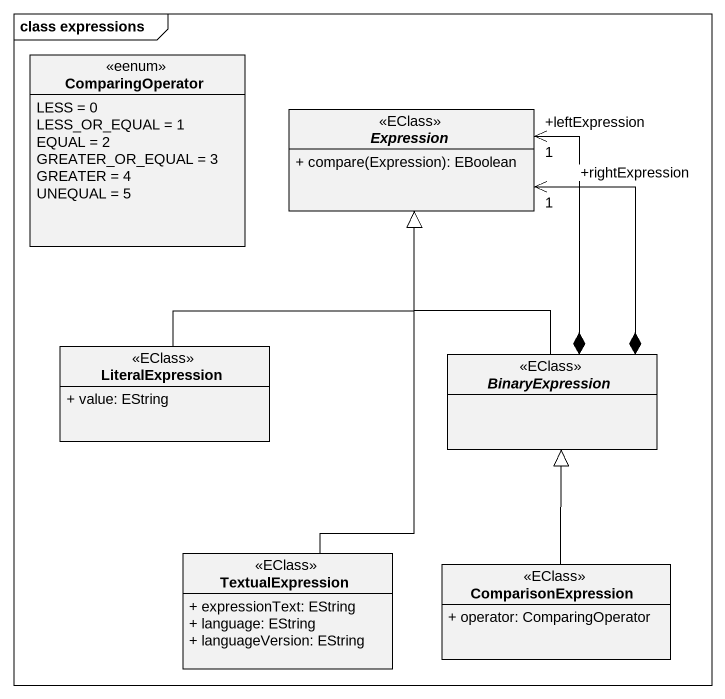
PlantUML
@startuml
mainframe class expressions
hide circle
hide empty members
skinparam classAttributeIconSize 0
enum ComparingOperator <<eenum>> {
  LESS = 0
  LESS_OR_EQUAL = 1
  EQUAL = 2
  GREATER_OR_EQUAL = 3
  GREATER = 4
  UNEQUAL = 5
}
abstract class Expression <<EClass>> {
  + compare(Expression): EBoolean
}
class LiteralExpression <<EClass>> {
  + value: EString
}
abstract class BinaryExpression <<EClass>>
class TextualExpression <<EClass>> {
  + expressionText: EString
  + language: EString
  + languageVersion: EString
}
class ComparisonExpression <<EClass>> {
  + operator: ComparingOperator
}
Expression "+rightExpression\n1" <--* BinaryExpression
Expression "+leftExpression\n1" <--* BinaryExpression
LiteralExpression -up-|> Expression
BinaryExpression -up-|> Expression
TextualExpression -up-|> Expression
ComparisonExpression -up-|> BinaryExpression
@enduml
